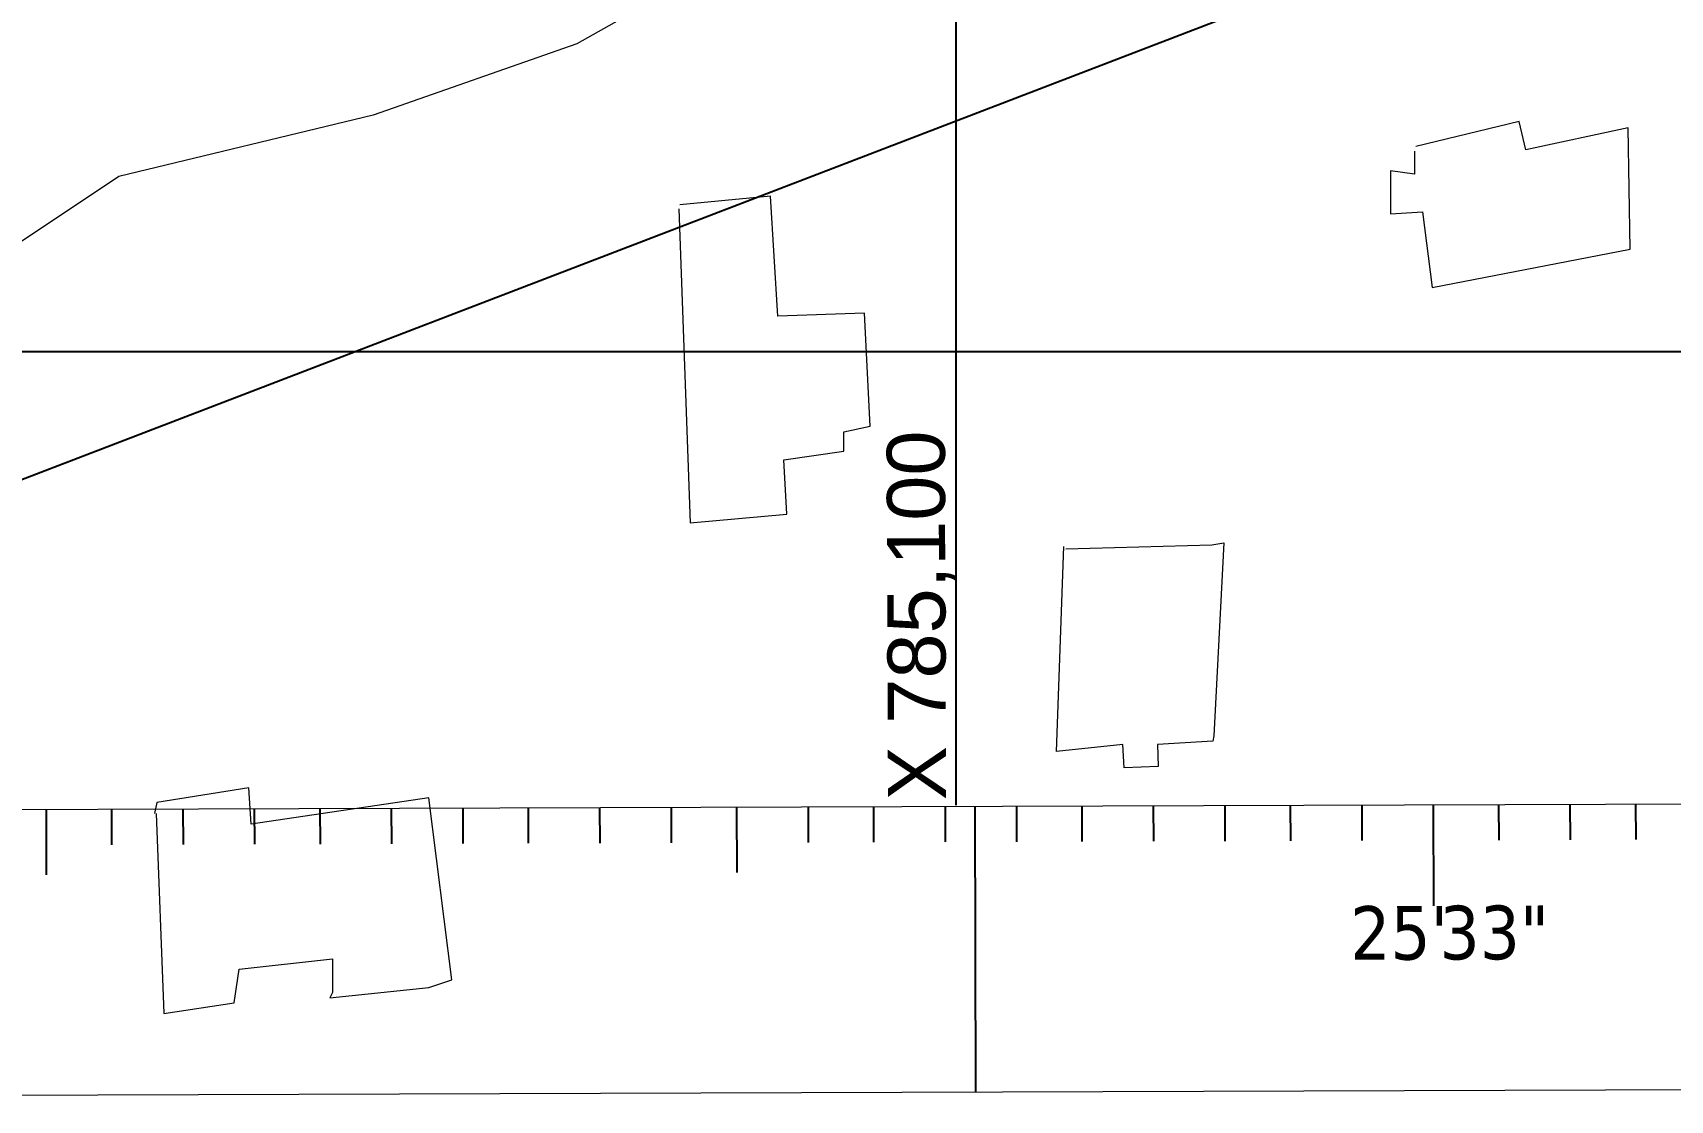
# Model space of a CAD drawing. Header units: millimetres. Extents: x 784883 to 785608, y 628235 to 628806.
# Drawn here: x 785019.5 to 785162.3, y 628234.7 to 628327.8 of the extents above; entities that cross this region are included whole.
import ezdxf

# ---------------------------------------------------------------- set-up
doc = ezdxf.new("R2010")
doc.units = ezdxf.units.MM
for name, color, linetype in [('Borders', 7, 'Continuous'), ('Lat_Lon_Grid', 7, 'Continuous'), ('Projection_Grid', 7, 'Continuous'), ('Topo_Ricanau_2023_dg2', 7, 'Continuous')]:
    doc.layers.add(name, color=color, linetype=linetype)

msp = doc.modelspace()

# ---------------------------------------------------------------- linework, layer by layer
at = {"color": 240, "true_color": 0xed1f24}
msp.add_lwpolyline([(784920.92, 628393.09), (785176.53, 628491.18), (785223.93, 628367.67), (784968.32, 628269.58)], close=True, dxfattribs=at)
at = {"layer": 'Borders', "color": 18, "linetype": 'Continuous', "lineweight": 20, "true_color": 0x000000}
for p, q in [((784909.99, 628259.73), (785583.03, 628261.96)), ((784885.15, 628234.72), (785608.04, 628237.12))]:
    msp.add_line(p, q, dxfattribs=at)
at = {"layer": 'Lat_Lon_Grid', "color": 18, "linetype": 'Continuous', "true_color": 0x000000}
for p, q in [((785020.61, 628260.09), (785020.63, 628254.38)), ((785026.32, 628260.11), (785026.33, 628257)), ((785032.55, 628260.13), (785032.56, 628257.02)), ((785038.78, 628260.15), (785038.79, 628257.04)), ((785044.5, 628260.17), (785044.51, 628257.06)), ((785050.73, 628260.19), (785050.74, 628257.08)), ((785056.96, 628260.22), (785056.97, 628257.1)), ((785062.67, 628260.23), (785062.68, 628257.12)), ((785068.9, 628260.25), (785068.91, 628257.14)), ((785075.14, 628260.28), (785075.15, 628257.16)), ((785080.85, 628260.29), (785080.87, 628254.58)), ((785087.08, 628260.32), (785087.09, 628257.2)), ((785092.79, 628260.33), (785092.8, 628257.22)), ((785099.03, 628260.35), (785099.04, 628257.24)), ((785101.62, 628260.36), (785101.7, 628235.44)), ((785105.26, 628260.38), (785105.27, 628257.26)), ((785110.97, 628260.39), (785110.98, 628257.28)), ((785117.2, 628260.42), (785117.21, 628257.3)), ((785123.43, 628260.44), (785123.44, 628257.32)), ((785129.15, 628260.45), (785129.16, 628257.34)), ((785135.38, 628260.48), (785135.39, 628257.36)), ((785141.61, 628260.5), (785141.64, 628251.67)), ((785147.32, 628260.51), (785147.33, 628257.4)), ((785153.55, 628260.54), (785153.56, 628257.42)), ((785159.27, 628260.55), (785159.28, 628257.44))]:
    msp.add_line(p, q, dxfattribs=at)
at = {"layer": 'Projection_Grid', "color": 18, "linetype": 'Continuous', "true_color": 0x000000}
for p, q in [((785100, 628260.44), (785100, 628779.6)), ((784909.96, 628300), (785582.81, 628300))]:
    msp.add_line(p, q, dxfattribs=at)
at = {"layer": 'Topo_Ricanau_2023_dg2', "color": 18, "linetype": 'Continuous', "lineweight": 20, "true_color": 0x000000}
for p, q in [((785087.33, 628338.37), (785066.91, 628326.83)), ((785066.91, 628326.83), (785049.16, 628320.61)), ((785049.16, 628320.61), (785026.96, 628315.28)), ((785026.96, 628315.28), (785010.98, 628304.63))]:
    msp.add_line(p, q, dxfattribs=at)
for points in [[(785140, 628317.48, 0), (785140, 628315.47, 0), (785137.89, 628315.76, 0), (785137.89, 628312.01, 0), (785140.67, 628312.2, 0), (785141.53, 628305.58, 0), (785158.81, 628308.94, 0), (785158.62, 628319.5, 0), (785149.69, 628317.58, 0), (785149.12, 628320.07, 0), (785140.09, 628317.87, 0)], [(785075.8, 628312.44, 0), (785076.8, 628285.06, 0), (785085.23, 628285.83, 0), (785084.97, 628290.56, 0), (785090.21, 628291.33, 0), (785090.21, 628292.99, 0), (785092.51, 628293.5, 0), (785092, 628303.34, 0), (785084.46, 628303.08, 0), (785083.82, 628313.56, 0), (785075.9, 628312.79, 0)], [(785109.57, 628282.81, 0), (785122.32, 628283.15, 0), (785123.34, 628283.32, 0), (785122.49, 628266.49, 0), (785122.4, 628266.02, 0), (785117.57, 628265.73, 0), (785117.63, 628263.82, 0), (785114.65, 628263.7, 0), (785114.53, 628265.73, 0), (785108.75, 628265.13, 0), (785109.41, 628283.01, 0)], [(785030.22, 628259.72, 0), (785030.9, 628242.29, 0), (785037.01, 628243.2, 0), (785037.46, 628246.14, 0), (785045.61, 628247.05, 0), (785045.61, 628244.1, 0), (785045.38, 628243.65, 0), (785053.99, 628244.56, 0), (785056.02, 628245.23, 0), (785053.99, 628261.08, 0), (785038.51, 628258.78, 0), (785038.3, 628261.95, 0), (785030.28, 628260.68, 0), (785030.07, 628259.73, 0)]]:
    msp.add_polyline3d(points, dxfattribs=at)

# ---------------------------------------------------------------- texts
at = {"layer": 'Lat_Lon_Grid', "color": 18, "true_color": 0x000000, "char_height": 4.6739, "width": 243.0437, "attachment_point": 1, "rotation": 0.19}
for s, insert in [("{\\fTahoma|b0|i0|c1|p0;25'}", (785134.37, 628251.64)), ('{\\fTahoma|b0|i0|c1|p0;33"}', (785142.16, 628251.67))]:
    msp.add_mtext(s, dxfattribs=dict(at, insert=insert))
at = {"layer": 'Projection_Grid', "color": 18, "true_color": 0x000000, "insert": (785100.06, 628260.88), "char_height": 5.0634, "width": 475.9606, "attachment_point": 7, "rotation": 90.19}
msp.add_mtext('{\\fMicrosoft Sans Serif|b0|i0|c1|p0;X\\~785,100}', dxfattribs=at)

doc.saveas('drawing.dxf')
